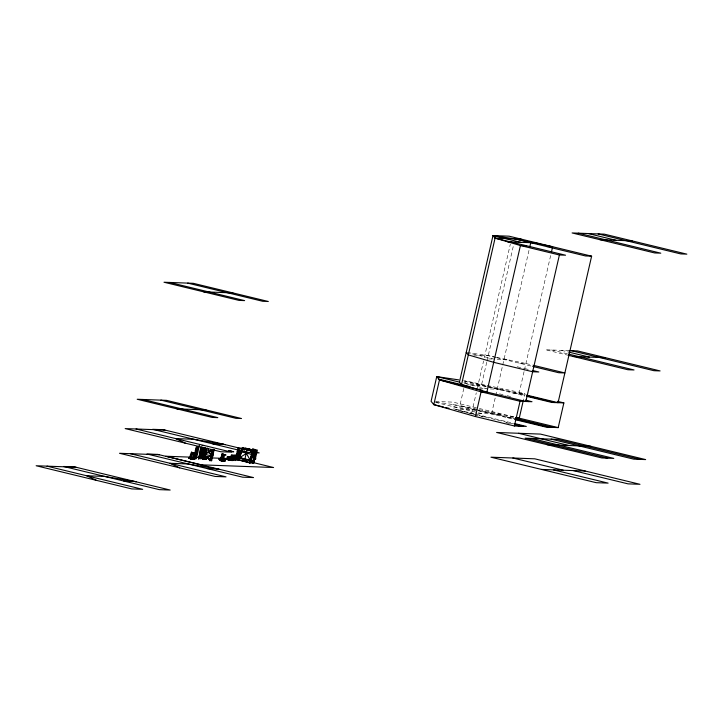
<?xml version="1.0" encoding="UTF-8"?>
<svg xmlns="http://www.w3.org/2000/svg" width="723" height="723" viewBox="0 0 723 723"><rect width="100%" height="100%" fill="white"/><g stroke="black" fill="none" stroke-linecap="round" stroke-linejoin="round"><path stroke-width="0.54" stroke-dasharray="3.62 2.71" d="M463.814 388.414L459.873 405.612L435.481 401.961M464.799 384.121L465.531 380.894L524.907 393.457L523.425 399.909M471.622 413.167L476.294 392.752M477.279 388.459L483.579 360.931M484.338 357.641L510.33 244.139M486.724 362.259L481.428 385.377L467.049 384.844M486.977 361.157L513.484 245.422M491.532 413.908L495.472 396.719M495.716 395.644L502.485 366.073M502.738 364.979L529.245 249.245M487.709 386.688L519.105 393.24L524.148 371.224M524.401 370.122L550.908 254.379M569.218 350.628L545.359 349.742L567.817 355.183M473.854 355.12L488.242 355.653L495.562 357.18M488.513 358.897L492.932 359.06M507.076 359.584L494.044 359.105L469.525 353.158M519.756 363.289L525.91 363.515L532.408 365.088M479.494 388.54L486.127 388.784M500.271 389.308L487.239 388.829L463.814 383.154M512.95 393.014L524.907 393.457M435.463 401.473L452.996 402.124L478.237 408.242M507.293 417.731L513.447 417.957L475.77 410.095L455.861 409.354L451.532 408.305M469.57 413.095L477.153 413.375M478.255 413.42L503.488 414.351M481.22 416.764L487.374 416.99M467.347 352.535L488.242 355.653L495.598 357.433M463.597 380.605L488.332 386.416M463.832 382.747L486.66 386.471M475.77 410.095L453.773 406.805L455.861 409.354L468.54 413.059L459.855 410.953M496.611 357.397L525.91 363.515M513.791 417.017L459.873 405.612L475.074 409.29M561.473 350.339L568.956 352.155M551.513 349.968L567.555 353.854M496.647 357.686L532.743 366.434M517.162 366.742L523.651 368.314M524.735 368.576L529.064 369.625M519.105 393.24L525.603 394.821M489.417 386.678L525.766 395.49M464.139 381.193L486.687 386.651M487.736 386.904L524.853 395.897M499.53 393.845L506.028 395.418M507.103 395.68L511.432 396.728M479.34 408.504L513.99 416.9M476.159 409.552L514.695 418.888M453.077 404.591L513.782 419.304M435.4 402.359L477.37 412.526M478.427 412.779L481.572 413.538M457.957 409.86L513.348 423.28M513.52 423.949L469.589 413.312L478.057 415.833M506.118 422.792L510.447 423.841"/><path stroke-width="1.08" d="M212.616 449.661L212.716 455.915L209.896 460.678L205.26 455.309M202.792 451.215L201.907 458.626L204.338 459.331L206.642 449.263M202.377 456.647L202.666 451.269L203.597 448.206L202.666 451.269L202.476 456.466M202.856 453.827L202.557 456.502L202.729 451.306L203.642 448.242L202.747 453.782M202.53 451.206L213.168 453.936L211.369 453.502L212.716 455.915L210.999 455.851L202.883 458.988L204.799 448.676L203.497 448.152L202.82 449.923L203.253 450.149L213.628 451.929L211.902 451.767M241.428 451.839L241.907 448.206L246.091 448.359L256.475 450.872L253.71 462.955L249.525 462.801L237.063 459.503L237.37 458.165L239.449 458.942M199.078 458.906L201.762 447.148L201.961 453.592L198.644 458.888L200.84 447.438L201.69 447.465M202.413 456.321L202.603 453.131L204.112 453.619M204.338 459.331L205.694 450.854L206.172 449.028L206.688 449.046M250.935 462.422L253.014 462.928L254.324 460.271L255.779 450.854L246.091 448.359M194.849 453.258L196.168 447.185L197.298 447.23M206.046 459.394L206.724 457.153L206.046 459.394L202.44 458.644L202.675 456.33L202.142 456.312L203.398 456.737L202.883 458.988L202.991 451.432L203.841 448.35L205.052 447.392M197.569 453.357L194.46 453.204L193.231 458.572L189.182 457.442L189.119 458.418L193.321 459.412L188.992 458.274L189.182 457.442L190.492 457.632L190.303 458.463L188.992 458.274L194.767 459.466L194.957 458.635L192.643 458.183L194.695 458.626L197.37 446.904L197.569 453.357L194.243 458.644L194.623 456.981M190.312 457.804C194.803 445.052 187.311 458.156 191.459 458.138L192.969 452.779M192.779 459.394L193.511 458.581M192.924 458.192L193.158 457.198L194.65 457.614M193.403 456.105L194.153 452.824L191.441 452.318L192.707 452.625M192.454 459.015L193.186 458.201M195.255 454.234L195.246 456.168M199.177 446.308L196.34 458.725L195.472 453.276L196.864 447.212M198.644 458.888L201.256 447.456M203.344 447.555L200.732 458.96L199.873 453.52L202.82 447.537M202.332 458.725L202.847 456.484L202.142 456.312M203.082 455.463L203.543 453.438M204.925 459.358L205.44 457.108M205.459 459.376L205.974 457.126M209.896 460.678L212.408 449.688M213.014 449.67L210.483 460.705L208.179 457.84M213.547 449.688L211.017 460.723L209.869 459.286M209.878 458.599L211.604 460.75L214.125 449.751M219.584 460.18C219.367 457.993 219.729 461.889 222.024 460.741M221.753 460.587L219.458 460.027L220.768 460.226L220.958 459.394L223.66 459.964L222.928 460.777M221.301 460.569L222.72 454.369M221.473 460.723L221.672 459.891L223.66 459.964M222.205 460.605L223.633 454.406M223.443 454.541L221.934 459.9L220.687 459.448L221.916 454.08L222.91 454.234L224.627 454.586L223.398 459.955L219.656 459.195L225.169 460.388M231.396 455.074L230.167 460.415L232.851 455.129L231.396 455.074L231.631 460.47L232.851 455.129M233.936 455.138L232.716 460.479L236.728 455.246L233.936 455.138L235.508 460.578L236.728 455.246M234.107 460.524L235.327 455.192M237.795 449.01L235.219 460.253L239.241 454.984L238.147 449.028M236.62 460.307L238.997 449.905M237.713 459.792L238.328 457.108L239.72 457.162M240.388 449.959L238.012 460.352L236.448 454.884L239.693 449.932M251.631 462.449L253.71 462.955L252.987 450.745L241.907 448.206L239.141 460.28L254.324 460.271M238.328 457.108L239.756 457.596L240.217 455.571M240.298 455.21L241.482 450.727M242.06 448.215L241.744 448.884M241.346 452.499L241.753 450.736M242.169 448.902L242.322 448.224M242.341 448.911L242.494 448.224M242.783 448.92L242.937 448.242L245.052 448.323M243.398 448.947L243.787 448.269M244.338 461.545L247.103 449.462M241.148 452.797L239.756 457.596L249.525 462.801L252.291 450.718L256.475 450.872L253.628 460.244L250.221 462.828L239.837 460.307M251.044 461.943L253.014 462.928L255.779 450.854L245.395 448.332L252.987 450.745L250.221 462.828L250.14 460.117L252.987 450.745L242.612 448.233L255.779 450.854L249.525 462.801M255.49 458.255L257.352 450.095L252.426 449.064M546.507 246.516L552.661 246.742L514.984 238.879L492.987 235.59L495.074 238.138L565.549 255.21L559.394 254.984L525.847 401.482L486.886 392.047L461.518 384.636L459.439 382.096L492.987 235.59L509.1 236.186L591.622 256.177L558.066 402.684L526.678 395.083M461.518 384.636L495.074 238.138L521.138 239.105M514.433 423.542L526.335 426.425L514.387 425.983L475.427 416.547L481.084 391.83L486.886 392.047L520.433 245.54L526.588 245.775M529.742 247.058L530.745 242.693M551.405 252.2L552.408 247.835M514.387 425.983L520.045 401.274L532.001 401.717L525.504 400.144M515.382 418.03L519.25 418.174L523.181 400.985M514.866 419.566L546.254 427.166L558.201 427.609L563.868 402.901L557.37 401.328M241.401 452.499L241.916 450.745L241.328 450.727M240.452 455.21L240.714 453.393M203.082 449.932L203.759 448.161M213.936 449.706L210.999 455.851L211.604 460.75M195.472 453.276L199.412 445.305M211.83 449.354L205.44 454.505L203.931 453.61M211.875 450.926L213.538 449.417M211.604 450.411L213.059 449.236M207.609 457.117L203.479 459.006M208.143 457.144L204.013 459.024L201.907 458.626L202.865 458.753M207.908 457.605L204.6 459.051M248.278 452.3L239.756 457.596L250.14 460.117L246.272 453.086L244.094 450.646M250.285 451.504L252.291 450.718L250.836 460.144L253.014 462.928M209.724 456.846L212.716 455.915L210.863 455.463M599.909 239.684L632.128 240.886M507.754 241.844L536.9 242.919M591.622 256.177L585.467 255.951L514.984 238.879M203.606 291.821L232.896 292.914M569.218 350.628L577.578 350.935L660.099 370.926L653.944 370.7L571.432 350.709M573.158 356.475L605.377 357.677M563.868 402.901L551.911 402.458L527.022 396.421M176.801 408.856L206.091 409.941M165.007 430.068L125.169 428.585L220.813 451.758L231.694 452.164L136.041 428.992M547.103 444.699L590.926 446.326M212.869 443.895L223.75 444.302M202.151 445.485L203.805 445.54M237.984 448.17L240.777 448.278M252.526 449.2L255.102 449.616M253.158 449.381L254.469 449.426M203.497 448.152L204.031 448.17L202.82 449.923M195.617 449.227L198.491 449.326M200.325 449.471L202.883 449.57M230.529 451.315L231.993 451.369M237.216 451.532L240.009 451.631M241.78 451.857L241.084 451.83L251.459 454.342L255.644 454.496M232.3 451.739L228.549 450.827L233.764 451.794L229.733 450.872M195.291 450.646L196.502 450.691M200.009 450.899L200.904 450.935M192.689 452.77L191.541 452.435L195.924 453.258M192.11 452.607L193.303 452.643M199.611 453.511L201.961 453.592M223.769 454.406L221.916 454.08L225.215 454.975M236.448 454.884L239.241 454.984M226.118 455.002L222.91 454.234L221.681 459.602L220.777 459.566L222.006 454.198L224.934 454.966M229.191 457.162L230.655 457.216M240.452 457.623L239.756 457.596L241.609 458.021M255.183 458.237L255.779 458.265L255.499 459.503L254.894 459.476M159.349 454.767L119.512 453.285L215.156 476.457L226.037 476.864L130.393 453.692M198.997 456.385L199.647 456.403M230.962 457.596L227.212 456.683L232.426 457.65L228.396 456.728M202.675 456.565L203.398 456.737M230.782 457.74L232.237 457.795M233.321 457.804L236.114 457.912M541.446 469.417L585.269 471.044M191.116 456.972L190.447 456.683L190.989 456.819M228.595 458.219L226.606 458.147L231.929 459.331L227.149 458.165M190.646 457.144L165.811 456.222L201.346 464.835L273.583 467.519L252.047 462.295M195.156 457.316L201.925 457.569M212.092 457.939L238.048 458.906M193.737 457.578L190.538 456.8M221.012 458.563L223.624 458.951L220.913 458.445L221.916 458.599M229.616 458.879L231.613 458.951M221.581 458.734L222.765 458.78M237.063 459.503L238.518 459.557M191.604 458.147L189.309 457.587M223.931 459.331L220.181 458.418L225.395 459.385L220.913 458.445M228.314 459.457L226.326 459.385L231.649 460.56L226.868 459.403M194.415 458.617L194.957 458.635M221.355 459.729L222.539 459.774M190.022 458.518L190.574 458.653M229.336 460.117L231.324 460.19M190.691 458.807L194.767 459.466M191.55 458.978L191.008 458.96L191.197 458.129L192.969 458.563M223.705 460.334L219.747 459.313L221.672 459.891M221.491 460.434L220.497 460.28L223.208 460.786M221.166 460.569L222.35 460.605M223.244 461.157L223.796 461.175L219.557 460.144M224.699 461.211L225.242 461.229L220.461 460.18M207.212 468.594L218.093 469.001M75.987 467.23L36.15 465.748L131.803 488.92L142.675 489.326L47.031 466.154M123.859 481.057L134.74 481.464M204.844 457.09L203.271 456.737M211.116 451.694L213.032 451.902M458.734 379.882L436.737 376.593L431.08 401.31L433.809 404.645L475.427 416.547M225.215 444.654L193.719 439.259L175.644 438.59L185.377 443.181M219.566 469.354L188.061 463.949L169.986 463.28L179.729 467.871M136.204 481.816L104.708 476.421L86.633 475.752L96.367 480.343M210.709 455.508L212.716 455.915M191.026 458.671L192.734 459.024M515.978 417.478L519.25 418.174M220.768 460.226L223.47 460.795M191.197 458.653L192.996 459.033M245.395 448.332L256.475 450.872M598.174 233.918L680.695 253.909L686.85 254.144L604.329 234.153L572.11 232.951L654.631 252.942L660.786 253.177L578.264 233.177M588.224 233.547L616.023 240.289M492.987 235.59L520.786 242.322M559.394 254.984L520.433 245.54L495.074 238.138M568.956 352.155L589.272 357.072M568.621 354.116L634.035 369.959L627.88 369.733L568.884 355.436M533.493 365.35L564.871 372.96L558.716 372.725L532.743 366.434M187.7 283.109L262.72 301.283L268.314 301.491L193.294 283.317L164.004 282.232L239.024 300.406L244.618 300.614L169.598 282.44M532.309 370.411L538.807 371.984L532.652 371.758L493.692 362.322L468.323 354.912L466.245 352.363M526.85 395.752L554.993 402.566M459.439 382.096L436.737 376.593L439.467 379.927L481.084 391.83L520.045 401.274M438.825 379.141L469.923 386.678M482.603 390.375L439.467 379.927L433.809 404.645L443.579 407.004M525.675 400.813L528.92 401.599M516.095 417.406L558.201 427.609M515.607 418.481L552.408 427.392M514.695 418.888L549.326 427.284M445.748 407.537L449.001 408.323M514.604 424.211L523.262 426.317M514.776 424.889L520.18 426.199M639.846 459.367L557.325 439.376L525.106 438.174L607.627 458.165M551.17 439.141L633.691 459.141L645.648 459.584L540.433 434.089L496.611 432.462L601.825 457.957L613.782 458.4L531.26 438.409M518.527 433.276L569.019 445.513M573.312 470.601L628.034 483.859L639.982 484.302L534.767 458.816L490.953 457.189L596.168 482.675L608.115 483.118L553.393 469.86M512.86 458.002L563.353 470.23M160.895 400.135L235.915 418.31L241.509 418.518L166.489 400.343L137.198 399.259L212.219 417.433L217.813 417.641L142.793 399.467M241.907 448.206L252.291 450.718L242.612 448.233M203.841 448.35L205.242 448.694M228.242 459.439L233.023 460.596L227.7 459.421M210.51 455.499L212.119 455.888L210.845 454.189M205.44 454.505L210.999 455.851L207.438 448.106M225.431 460.397L218.653 459.159L223.443 460.316M191.541 452.435L194.74 453.213M204.799 448.676L206.172 449.028M248.206 459.62L250.14 460.117M220.587 460.397L221.744 460.732M190.122 458.635L191.27 458.969M250.764 461.473L253.71 462.955M163.534 429.715L152.652 429.308L248.305 452.481L259.186 452.887L163.534 429.715M157.876 454.406L147.004 454.008L242.648 477.18L253.529 477.578L157.876 454.406M228.522 458.201L227.98 458.183L233.312 459.367L228.522 458.201M74.523 466.877L63.642 466.471L159.286 489.643L170.167 490.049L74.523 466.877"/></g></svg>
